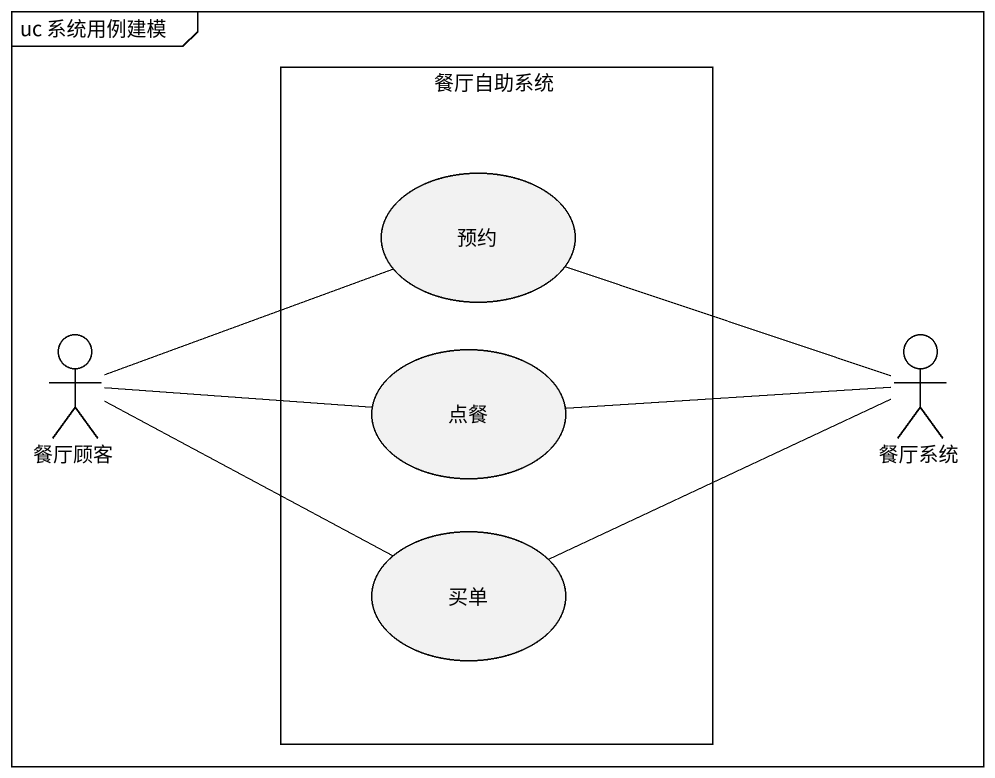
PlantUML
@startuml
mainframe uc 系统用例建模
rectangle 餐厅自助系统 {
  usecase 预约
  usecase 点餐
  usecase 买单
}
actor 餐厅顾客
actor 餐厅系统
预约 -right- 餐厅系统
餐厅顾客 -right- 预约
餐厅顾客 -right- 点餐
餐厅顾客 -right- 买单
点餐 -right- 餐厅系统
买单 -right- 餐厅系统
@enduml
